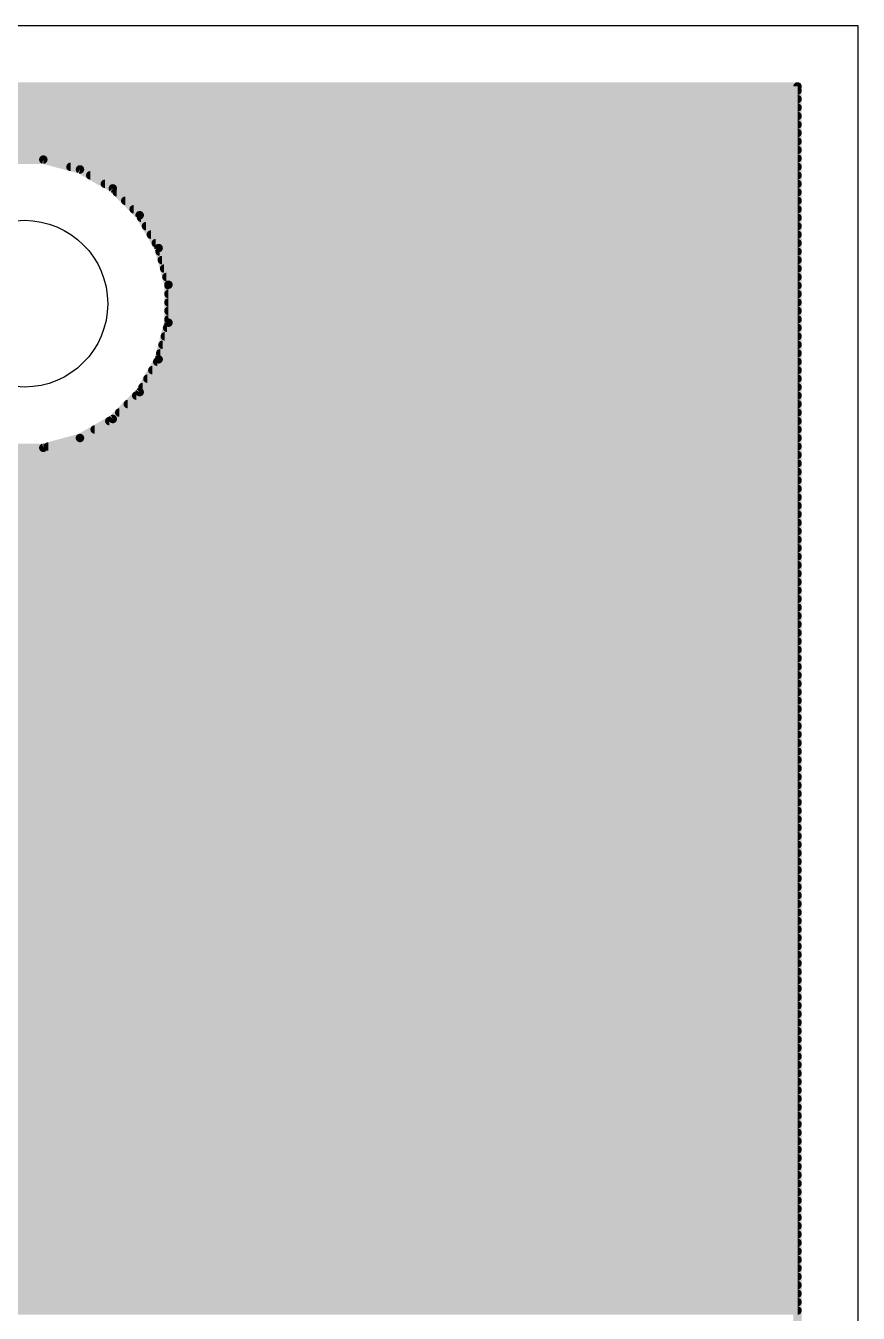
# Model space of a CAD drawing. Extents: x 0 to 75, y 0 to 35.
# Drawn here: x 60.03 to 75, y 11.84 to 35 of the extents above; entities that cross this region are included whole.
import ezdxf

# ---------------------------------------------------------------- set-up
doc = ezdxf.new("R2010")
doc.units = 0
doc.layers.add('1', color=12, linetype='CONTINUOUS')
doc.layers.add('20', color=31, linetype='CONTINUOUS')

msp = doc.modelspace()

# ---------------------------------------------------------------- linework, layer by layer
at = {"layer": '1', "const_width": 0.1524}
for points in [[(1.0922, 33.9078), (73.9078, 33.9078)], [(1.0922, 33.8328), (73.9078, 33.8328)], [(73.9078, 33.9078), (73.9078, 1.0922)], [(1.0922, 33.6804), (73.9078, 33.6804)], [(1.0922, 33.528), (73.9078, 33.528)], [(53.9342, 33.3756), (73.9078, 33.3756)], [(54.169, 33.2232), (73.9078, 33.2232)], [(54.3214, 33.0708), (73.9078, 33.0708)], [(54.4174, 32.9184), (73.9078, 32.9184)], [(54.4805, 32.766), (73.9078, 32.766)], [(56.4736, 32.6136), (73.9078, 32.6136)], [(60.3413, 32.5922), (59.6587, 32.5922)], [(61.0006, 32.4155), (60.3413, 32.5922)], [(60.8302, 32.4612), (73.9078, 32.4612)], [(61.5916, 32.0743), (61.0006, 32.4155)], [(61.1854, 32.3088), (73.9078, 32.3088)], [(61.4494, 32.1564), (73.9078, 32.1564)], [(62.0743, 31.5916), (61.5916, 32.0743)], [(61.6619, 32.004), (73.9078, 32.004)], [(61.8143, 31.8516), (73.9078, 31.8516)], [(61.9667, 31.6992), (73.9078, 31.6992)], [(62.4155, 31.0006), (62.0743, 31.5916)], [(62.1002, 31.5468), (73.9078, 31.5468)], [(62.1882, 31.3944), (73.9078, 31.3944)], [(62.2761, 31.242), (73.9078, 31.242)], [(62.3641, 31.0896), (73.9078, 31.0896)], [(62.5922, 30.3413), (62.4155, 31.0006)], [(62.4325, 30.9372), (73.9078, 30.9372)], [(62.4734, 30.7848), (73.9078, 30.7848)], [(62.5142, 30.6324), (73.9078, 30.6324)], [(62.555, 30.48), (73.9078, 30.48)], [(62.5922, 29.6587), (62.5922, 30.3413)], [(62.5922, 30.3276), (73.9078, 30.3276)], [(62.5922, 30.1752), (73.9078, 30.1752)], [(62.5922, 30.0228), (73.9078, 30.0228)], [(62.5922, 29.8704), (73.9078, 29.8704)], [(62.4155, 28.9994), (62.5922, 29.6587)], [(62.5922, 29.718), (73.9078, 29.718)], [(62.5264, 29.4132), (73.9078, 29.4132)], [(62.5672, 29.5656), (73.9078, 29.5656)], [(62.4447, 29.1084), (73.9078, 29.1084)], [(62.4856, 29.2608), (73.9078, 29.2608)], [(62.0743, 28.4084), (62.4155, 28.9994)], [(62.3905, 28.956), (73.9078, 28.956)], [(62.2145, 28.6512), (73.9078, 28.6512)], [(62.3025, 28.8036), (73.9078, 28.8036)], [(62.1265, 28.4988), (73.9078, 28.4988)], [(61.5916, 27.9257), (62.0743, 28.4084)], [(61.8599, 28.194), (73.9078, 28.194)], [(62.0123, 28.3464), (73.9078, 28.3464)], [(61.7075, 28.0416), (73.9078, 28.0416)], [(61.0006, 27.5845), (61.5916, 27.9257)], [(61.2644, 27.7368), (73.9078, 27.7368)], [(61.5284, 27.8892), (73.9078, 27.8892)], [(60.3413, 27.4078), (61.0006, 27.5845)], [(61.0004, 27.5844), (73.9078, 27.5844)], [(53.7794, 27.2796), (73.9078, 27.2796)], [(59.6587, 27.4078), (60.3413, 27.4078)], [(60.4316, 27.432), (73.9078, 27.432)], [(53.7304, 27.1272), (73.9078, 27.1272)], [(53.6041, 26.8224), (73.9078, 26.8224)], [(53.6673, 26.9748), (73.9078, 26.9748)], [(53.4793, 26.67), (73.9078, 26.67)], [(53.1745, 26.3652), (73.9078, 26.3652)], [(53.3269, 26.5176), (73.9078, 26.5176)], [(53.0221, 26.2128), (73.9078, 26.2128)], [(52.7173, 25.908), (73.9078, 25.908)], [(52.8697, 26.0604), (73.9078, 26.0604)], [(52.5649, 25.7556), (73.9078, 25.7556)], [(52.2601, 25.4508), (73.9078, 25.4508)], [(52.4125, 25.6032), (73.9078, 25.6032)], [(52.1077, 25.2984), (73.9078, 25.2984)], [(51.8029, 24.9936), (73.9078, 24.9936)], [(51.9553, 25.146), (73.9078, 25.146)], [(51.6505, 24.8412), (73.9078, 24.8412)], [(51.3457, 24.5364), (73.9078, 24.5364)], [(51.4981, 24.6888), (73.9078, 24.6888)], [(51.1933, 24.384), (73.9078, 24.384)], [(50.8885, 24.0792), (73.9078, 24.0792)], [(51.0409, 24.2316), (73.9078, 24.2316)], [(50.7361, 23.9268), (73.9078, 23.9268)], [(50.4313, 23.622), (73.9078, 23.622)], [(50.5837, 23.7744), (73.9078, 23.7744)], [(50.1265, 23.3172), (73.9078, 23.3172)], [(50.2789, 23.4696), (73.9078, 23.4696)], [(49.9741, 23.1648), (73.9078, 23.1648)], [(49.6693, 22.86), (73.9078, 22.86)], [(49.8217, 23.0124), (73.9078, 23.0124)], [(49.5169, 22.7076), (73.9078, 22.7076)], [(49.2121, 22.4028), (73.9078, 22.4028)], [(49.3645, 22.5552), (73.9078, 22.5552)], [(49.0597, 22.2504), (73.9078, 22.2504)], [(48.7549, 21.9456), (73.9078, 21.9456)], [(48.9073, 22.098), (73.9078, 22.098)], [(48.6025, 21.7932), (73.9078, 21.7932)], [(48.4501, 21.6408), (73.9078, 21.6408)], [(52.7436, 21.4884), (73.9078, 21.4884)], [(53.046, 21.336), (73.9078, 21.336)], [(53.1984, 21.1836), (73.9078, 21.1836)], [(53.3224, 21.0312), (73.9078, 21.0312)], [(53.3855, 20.8788), (73.9078, 20.8788)], [(54.5006, 20.7264), (73.9078, 20.7264)], [(54.604, 20.574), (73.9078, 20.574)], [(54.6202, 20.4216), (73.9078, 20.4216)], [(54.6202, 20.2692), (73.9078, 20.2692)], [(54.6202, 20.1168), (73.9078, 20.1168)], [(54.6202, 19.9644), (73.9078, 19.9644)], [(53.7162, 19.6596), (73.9078, 19.6596)], [(54.6202, 19.812), (73.9078, 19.812)], [(54.6202, 19.5072), (73.9078, 19.5072)], [(54.6202, 19.3548), (73.9078, 19.3548)], [(54.6202, 19.2024), (73.9078, 19.2024)], [(54.6202, 19.05), (73.9078, 19.05)], [(54.5322, 18.7452), (73.9078, 18.7452)], [(54.6124, 18.8976), (73.9078, 18.8976)], [(53.3986, 18.5928), (73.9078, 18.5928)], [(53.23, 18.288), (73.9078, 18.288)], [(53.3355, 18.4404), (73.9078, 18.4404)], [(53.0776, 18.1356), (73.9078, 18.1356)], [(51.9262, 17.8308), (73.9078, 17.8308)], [(52.8199, 17.9832), (73.9078, 17.9832)], [(51.9262, 17.6784), (73.9078, 17.6784)], [(51.9262, 17.526), (73.9078, 17.526)], [(51.9262, 17.3736), (73.9078, 17.3736)], [(51.8363, 17.0688), (73.9078, 17.0688)], [(51.8994, 17.2212), (73.9078, 17.2212)], [(51.7731, 16.9164), (73.9078, 16.9164)], [(51.636, 16.764), (73.9078, 16.764)], [(51.7604, 16.6116), (73.9078, 16.6116)], [(51.8247, 16.4592), (73.9078, 16.4592)], [(51.8878, 16.3068), (73.9078, 16.3068)], [(51.9262, 16.1544), (73.9078, 16.1544)], [(51.9262, 16.002), (73.9078, 16.002)], [(51.9262, 15.8496), (73.9078, 15.8496)], [(51.9262, 15.6972), (73.9078, 15.6972)], [(52.7282, 15.5448), (73.9078, 15.5448)], [(53.0396, 15.3924), (73.9078, 15.3924)], [(53.192, 15.24), (73.9078, 15.24)], [(53.3198, 15.0876), (73.9078, 15.0876)], [(53.3829, 14.9352), (73.9078, 14.9352)], [(54.4942, 14.7828), (73.9078, 14.7828)], [(54.6023, 14.6304), (73.9078, 14.6304)], [(54.6202, 14.478), (73.9078, 14.478)], [(54.6202, 14.3256), (73.9078, 14.3256)], [(54.6202, 14.1732), (73.9078, 14.1732)], [(54.6202, 14.0208), (73.9078, 14.0208)], [(54.6202, 13.8684), (73.9078, 13.8684)], [(53.7162, 13.716), (73.9078, 13.716)], [(54.6202, 13.5636), (73.9078, 13.5636)], [(54.6202, 13.4112), (73.9078, 13.4112)], [(54.6202, 13.2588), (73.9078, 13.2588)], [(54.6142, 12.954), (73.9078, 12.954)], [(54.6202, 13.1064), (73.9078, 13.1064)], [(54.5386, 12.8016), (73.9078, 12.8016)], [(53.3382, 12.4968), (73.9078, 12.4968)], [(53.4013, 12.6492), (73.9078, 12.6492)], [(53.2364, 12.3444), (73.9078, 12.3444)], [(52.8354, 12.0396), (73.9078, 12.0396)], [(53.084, 12.192), (73.9078, 12.192)], [(50.3762, 11.8872), (73.9078, 11.8872)]]:
    msp.add_lwpolyline(points, dxfattribs=at)
at = {"layer": '1', "const_width": 0.0762}
for points in [[(73.9459, 33.9078, 1), (73.8697, 33.9078)], [(73.9078, 33.8697, 1), (73.9078, 33.9459)], [(73.9078, 33.7947, 1), (73.9078, 33.8709)], [(73.9078, 33.6423, 1), (73.9078, 33.7185)], [(73.9078, 33.4899, 1), (73.9078, 33.5661)], [(73.9078, 33.3375, 1), (73.9078, 33.4137)], [(73.9078, 33.1851, 1), (73.9078, 33.2613)], [(73.9078, 33.0327, 1), (73.9078, 33.1089)], [(73.9078, 32.8803, 1), (73.9078, 32.9565)], [(60.3511, 32.629, 1), (60.3314, 32.5554)], [(60.3413, 32.5541, 1), (60.3413, 32.6303)], [(73.9078, 32.7279, 1), (73.9078, 32.8041)], [(73.9078, 32.5755, 1), (73.9078, 32.6517)], [(60.8302, 32.4993, 1), (60.8302, 32.4231)], [(61.0196, 32.4485, 1), (60.9815, 32.3825)], [(60.9907, 32.3787, 1), (61.0104, 32.4523)], [(73.9078, 32.4231, 1), (73.9078, 32.4993)], [(61.1854, 32.3469, 1), (61.1854, 32.2707)], [(61.4494, 32.1945, 1), (61.4494, 32.1183)], [(73.9078, 32.2707, 1), (73.9078, 32.3469)], [(73.9078, 32.1183, 1), (73.9078, 32.1945)], [(61.6186, 32.1012, 1), (61.5647, 32.0473)], [(61.5726, 32.0413, 1), (61.6107, 32.1073)], [(61.6619, 32.0421, 1), (61.6619, 31.9659)], [(73.9078, 31.9659, 1), (73.9078, 32.0421)], [(61.8143, 31.8897, 1), (61.8143, 31.8135)], [(61.9667, 31.7373, 1), (61.9667, 31.6611)], [(73.9078, 31.8135, 1), (73.9078, 31.8897)], [(73.9078, 31.6611, 1), (73.9078, 31.7373)], [(62.1073, 31.6107, 1), (62.0413, 31.5726)], [(62.0473, 31.5647, 1), (62.1012, 31.6186)], [(62.1002, 31.5849, 1), (62.1002, 31.5087)], [(73.9078, 31.5087, 1), (73.9078, 31.5849)], [(62.1882, 31.4325, 1), (62.1882, 31.3563)], [(62.2761, 31.2801, 1), (62.2761, 31.2039)], [(73.9078, 31.3563, 1), (73.9078, 31.4325)], [(73.9078, 31.2039, 1), (73.9078, 31.2801)], [(62.3641, 31.1277, 1), (62.3641, 31.0515)], [(62.4523, 31.0104, 1), (62.3787, 30.9907)], [(62.3825, 30.9815, 1), (62.4485, 31.0196)], [(73.9078, 31.0515, 1), (73.9078, 31.1277)], [(62.4325, 30.9753, 1), (62.4325, 30.8991)], [(62.4734, 30.8229, 1), (62.4734, 30.7467)], [(73.9078, 30.8991, 1), (73.9078, 30.9753)], [(73.9078, 30.7467, 1), (73.9078, 30.8229)], [(62.5142, 30.6705, 1), (62.5142, 30.5943)], [(73.9078, 30.5943, 1), (73.9078, 30.6705)], [(62.555, 30.5181, 1), (62.555, 30.4419)], [(62.6303, 30.3413, 1), (62.5541, 30.3413)], [(62.5922, 30.3657, 1), (62.5922, 30.2895)], [(62.5554, 30.3314, 1), (62.629, 30.3511)], [(73.9078, 30.4419, 1), (73.9078, 30.5181)], [(73.9078, 30.2895, 1), (73.9078, 30.3657)], [(62.5922, 30.2133, 1), (62.5922, 30.1371)], [(73.9078, 30.1371, 1), (73.9078, 30.2133)], [(62.5922, 30.0609, 1), (62.5922, 29.9847)], [(62.5922, 29.9085, 1), (62.5922, 29.8323)], [(73.9078, 29.9847, 1), (73.9078, 30.0609)], [(73.9078, 29.8323, 1), (73.9078, 29.9085)], [(62.5922, 29.7561, 1), (62.5922, 29.6799)], [(62.5541, 29.6587, 1), (62.6303, 29.6587)], [(62.629, 29.6489, 1), (62.5554, 29.6686)], [(73.9078, 29.6799, 1), (73.9078, 29.7561)], [(62.5264, 29.4513, 1), (62.5264, 29.3751)], [(62.5672, 29.6037, 1), (62.5672, 29.5275)], [(73.9078, 29.5275, 1), (73.9078, 29.6037)], [(73.9078, 29.3751, 1), (73.9078, 29.4513)], [(62.4447, 29.1465, 1), (62.4447, 29.0703)], [(62.4856, 29.2989, 1), (62.4856, 29.2227)], [(73.9078, 29.2227, 1), (73.9078, 29.2989)], [(73.9078, 29.0703, 1), (73.9078, 29.1465)], [(62.3905, 28.9941, 1), (62.3905, 28.9179)], [(62.3787, 29.0093, 1), (62.4523, 28.9896)], [(62.4485, 28.9804, 1), (62.3825, 29.0185)], [(73.9078, 28.9179, 1), (73.9078, 28.9941)], [(62.2145, 28.6893, 1), (62.2145, 28.6131)], [(62.3025, 28.8417, 1), (62.3025, 28.7655)], [(73.9078, 28.7655, 1), (73.9078, 28.8417)], [(73.9078, 28.6131, 1), (73.9078, 28.6893)], [(62.1265, 28.5369, 1), (62.1265, 28.4607)], [(73.9078, 28.4607, 1), (73.9078, 28.5369)], [(61.8599, 28.2321, 1), (61.8599, 28.1559)], [(62.0123, 28.3845, 1), (62.0123, 28.3083)], [(62.0413, 28.4274, 1), (62.1073, 28.3893)], [(62.1012, 28.3814, 1), (62.0473, 28.4353)], [(73.9078, 28.3083, 1), (73.9078, 28.3845)], [(73.9078, 28.1559, 1), (73.9078, 28.2321)], [(61.7075, 28.0797, 1), (61.7075, 28.0035)], [(73.9078, 28.0035, 1), (73.9078, 28.0797)], [(61.2644, 27.7749, 1), (61.2644, 27.6987)], [(61.5284, 27.9273, 1), (61.5284, 27.8511)], [(61.5647, 27.9527, 1), (61.6186, 27.8988)], [(61.6107, 27.8927, 1), (61.5726, 27.9587)], [(73.9078, 27.8511, 1), (73.9078, 27.9273)], [(73.9078, 27.6987, 1), (73.9078, 27.7749)], [(61.0004, 27.6225, 1), (61.0004, 27.5463)], [(60.9815, 27.6174, 1), (61.0196, 27.5515)], [(61.0104, 27.5477, 1), (60.9907, 27.6213)], [(73.9078, 27.5463, 1), (73.9078, 27.6225)], [(60.3314, 27.4446, 1), (60.3511, 27.371)], [(60.3413, 27.3697, 1), (60.3413, 27.4459)], [(60.4316, 27.4701, 1), (60.4316, 27.3939)], [(73.9078, 27.3939, 1), (73.9078, 27.4701)], [(73.9078, 27.2415, 1), (73.9078, 27.3177)], [(73.9078, 27.0891, 1), (73.9078, 27.1653)], [(73.9078, 26.9367, 1), (73.9078, 27.0129)], [(73.9078, 26.7843, 1), (73.9078, 26.8605)], [(73.9078, 26.6319, 1), (73.9078, 26.7081)], [(73.9078, 26.4795, 1), (73.9078, 26.5557)], [(73.9078, 26.3271, 1), (73.9078, 26.4033)], [(73.9078, 26.1747, 1), (73.9078, 26.2509)], [(73.9078, 26.0223, 1), (73.9078, 26.0985)], [(73.9078, 25.8699, 1), (73.9078, 25.9461)], [(73.9078, 25.7175, 1), (73.9078, 25.7937)], [(73.9078, 25.5651, 1), (73.9078, 25.6413)], [(73.9078, 25.4127, 1), (73.9078, 25.4889)], [(73.9078, 25.2603, 1), (73.9078, 25.3365)], [(73.9078, 25.1079, 1), (73.9078, 25.1841)], [(73.9078, 24.9555, 1), (73.9078, 25.0317)], [(73.9078, 24.8031, 1), (73.9078, 24.8793)], [(73.9078, 24.6507, 1), (73.9078, 24.7269)], [(73.9078, 24.4983, 1), (73.9078, 24.5745)], [(73.9078, 24.3459, 1), (73.9078, 24.4221)], [(73.9078, 24.1935, 1), (73.9078, 24.2697)], [(73.9078, 24.0411, 1), (73.9078, 24.1173)], [(73.9078, 23.8887, 1), (73.9078, 23.9649)], [(73.9078, 23.7363, 1), (73.9078, 23.8125)], [(73.9078, 23.5839, 1), (73.9078, 23.6601)], [(73.9078, 23.4315, 1), (73.9078, 23.5077)], [(73.9078, 23.2791, 1), (73.9078, 23.3553)], [(73.9078, 23.1267, 1), (73.9078, 23.2029)], [(73.9078, 22.9743, 1), (73.9078, 23.0505)], [(73.9078, 22.8219, 1), (73.9078, 22.8981)], [(73.9078, 22.6695, 1), (73.9078, 22.7457)], [(73.9078, 22.5171, 1), (73.9078, 22.5933)], [(73.9078, 22.3647, 1), (73.9078, 22.4409)], [(73.9078, 22.2123, 1), (73.9078, 22.2885)], [(73.9078, 22.0599, 1), (73.9078, 22.1361)], [(73.9078, 21.9075, 1), (73.9078, 21.9837)], [(73.9078, 21.7551, 1), (73.9078, 21.8313)], [(73.9078, 21.6027, 1), (73.9078, 21.6789)], [(73.9078, 21.4503, 1), (73.9078, 21.5265)], [(73.9078, 21.2979, 1), (73.9078, 21.3741)], [(73.9078, 21.1455, 1), (73.9078, 21.2217)], [(73.9078, 20.9931, 1), (73.9078, 21.0693)], [(73.9078, 20.8407, 1), (73.9078, 20.9169)], [(73.9078, 20.6883, 1), (73.9078, 20.7645)], [(73.9078, 20.5359, 1), (73.9078, 20.6121)], [(73.9078, 20.3835, 1), (73.9078, 20.4597)], [(73.9078, 20.2311, 1), (73.9078, 20.3073)], [(73.9078, 20.0787, 1), (73.9078, 20.1549)], [(73.9078, 19.9263, 1), (73.9078, 20.0025)], [(73.9078, 19.7739, 1), (73.9078, 19.8501)], [(73.9078, 19.6215, 1), (73.9078, 19.6977)], [(73.9078, 19.4691, 1), (73.9078, 19.5453)], [(73.9078, 19.3167, 1), (73.9078, 19.3929)], [(73.9078, 19.1643, 1), (73.9078, 19.2405)], [(73.9078, 19.0119, 1), (73.9078, 19.0881)], [(73.9078, 18.8595, 1), (73.9078, 18.9357)], [(73.9078, 18.7071, 1), (73.9078, 18.7833)], [(73.9078, 18.5547, 1), (73.9078, 18.6309)], [(73.9078, 18.4023, 1), (73.9078, 18.4785)], [(73.9078, 18.2499, 1), (73.9078, 18.3261)], [(73.9078, 18.0975, 1), (73.9078, 18.1737)], [(73.9078, 17.9451, 1), (73.9078, 18.0213)], [(73.9078, 17.7927, 1), (73.9078, 17.8689)], [(73.9078, 17.6403, 1), (73.9078, 17.7165)], [(73.9078, 17.4879, 1), (73.9078, 17.5641)], [(73.9078, 17.3355, 1), (73.9078, 17.4117)], [(73.9078, 17.1831, 1), (73.9078, 17.2593)], [(73.9078, 17.0307, 1), (73.9078, 17.1069)], [(73.9078, 16.8783, 1), (73.9078, 16.9545)], [(73.9078, 16.7259, 1), (73.9078, 16.8021)], [(73.9078, 16.5735, 1), (73.9078, 16.6497)], [(73.9078, 16.4211, 1), (73.9078, 16.4973)], [(73.9078, 16.2687, 1), (73.9078, 16.3449)], [(73.9078, 16.1163, 1), (73.9078, 16.1925)], [(73.9078, 15.9639, 1), (73.9078, 16.0401)], [(73.9078, 15.8115, 1), (73.9078, 15.8877)], [(73.9078, 15.6591, 1), (73.9078, 15.7353)], [(73.9078, 15.5067, 1), (73.9078, 15.5829)], [(73.9078, 15.3543, 1), (73.9078, 15.4305)], [(73.9078, 15.2019, 1), (73.9078, 15.2781)], [(73.9078, 15.0495, 1), (73.9078, 15.1257)], [(73.9078, 14.8971, 1), (73.9078, 14.9733)], [(73.9078, 14.7447, 1), (73.9078, 14.8209)], [(73.9078, 14.5923, 1), (73.9078, 14.6685)], [(73.9078, 14.4399, 1), (73.9078, 14.5161)], [(73.9078, 14.2875, 1), (73.9078, 14.3637)], [(73.9078, 14.1351, 1), (73.9078, 14.2113)], [(73.9078, 13.9827, 1), (73.9078, 14.0589)], [(73.9078, 13.8303, 1), (73.9078, 13.9065)], [(73.9078, 13.6779, 1), (73.9078, 13.7541)], [(73.9078, 13.5255, 1), (73.9078, 13.6017)], [(73.9078, 13.3731, 1), (73.9078, 13.4493)], [(73.9078, 13.2207, 1), (73.9078, 13.2969)], [(73.9078, 13.0683, 1), (73.9078, 13.1445)], [(73.9078, 12.9159, 1), (73.9078, 12.9921)], [(73.9078, 12.7635, 1), (73.9078, 12.8397)], [(73.9078, 12.6111, 1), (73.9078, 12.6873)], [(73.9078, 12.4587, 1), (73.9078, 12.5349)], [(73.9078, 12.3063, 1), (73.9078, 12.3825)], [(73.9078, 12.1539, 1), (73.9078, 12.2301)], [(73.9078, 12.0015, 1), (73.9078, 12.0777)], [(73.9078, 11.8491, 1), (73.9078, 11.9253)]]:
    msp.add_lwpolyline(points, format="xyb", dxfattribs=at)
at = {"layer": '20'}
for p, q in [((75, 35), (0, 35)), ((75, 0), (75, 35))]:
    msp.add_line(p, q, dxfattribs=at)
msp.add_circle((60, 30), 1.5, dxfattribs=at)

doc.saveas('drawing.dxf')
